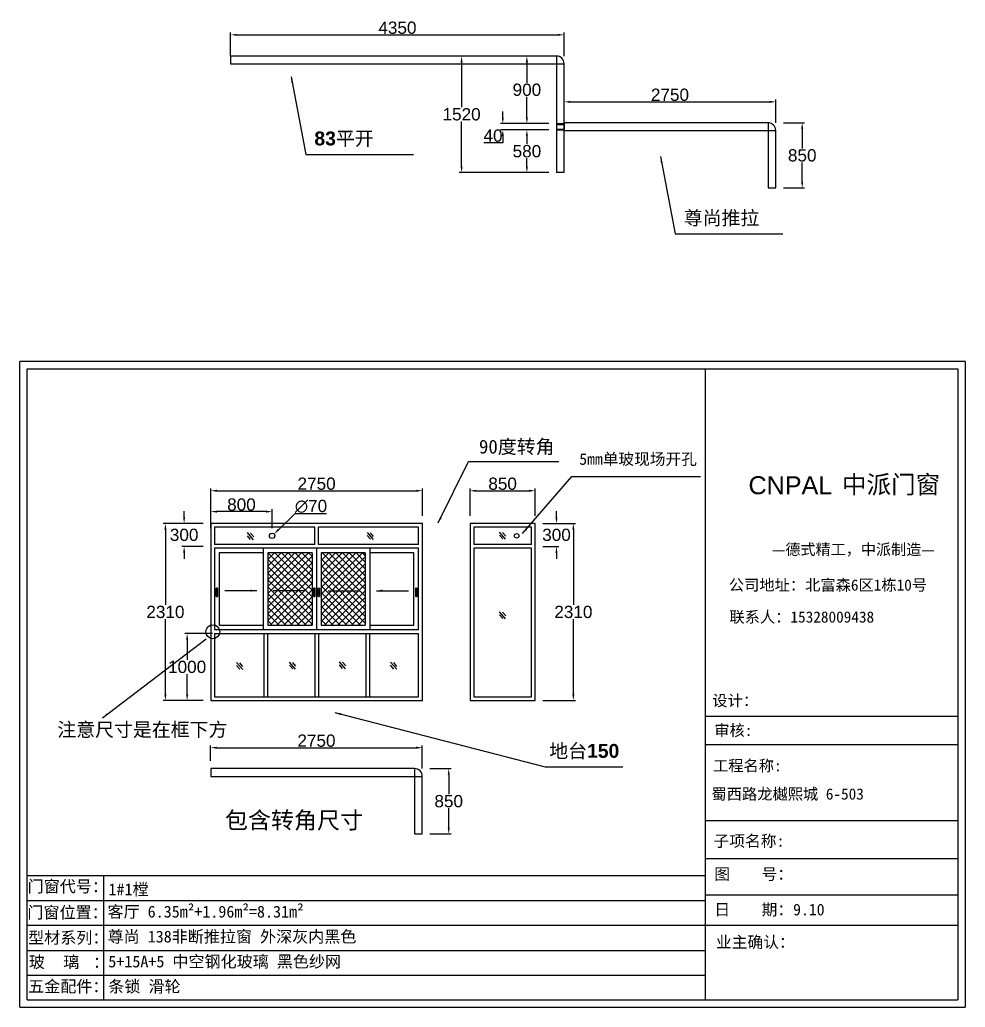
# Model space of a CAD drawing. Header units: inches. Extents: x -138455 to 599497, y -747149 to 13167.
# Drawn here: x 330702 to 343035, y -317075 to -304197 of the extents above; entities that cross this region are included whole.
import ezdxf

# ---------------------------------------------------------------- set-up
doc = ezdxf.new("R2010")
doc.units = ezdxf.units.IN
doc.header["$MEASUREMENT"] = 0
doc.header["$PDMODE"] = 35
doc.header["$PDSIZE"] = -3
doc.layers.add('0 @ 1', color=7, linetype='Continuous')
doc.styles.add('Annotative', font='arialbd.ttf')
doc.styles.add('MtXpl_', font='')
doc.styles.add('MtXpl__1', font='')
doc.styles.get("Standard").update_dxf_attribs({"font": 'arial.ttf'})
doc.styles.get('MtXpl_').set_extended_font_data('SimSun')
doc.styles.get('MtXpl__1').set_extended_font_data('SimSun', bold=True)
doc.dimstyles.get("Standard").update_dxf_attribs({"dimtxt": 80, "dimasz": 70, "dimexe": 40, "dimexo": 80, "dimgap": 0, "dimtad": 1, "dimtih": 1, "dimtoh": 1, "dimdec": 0, "dimzin": 0, "dimdsep": 46, "dimtxsty": 'Standard', "dimcen": 0.09, "dimadec": 0, "dimazin": 0, "dimtfac": 1, "dimtdec": 0, "dimtofl": 0, "dimtmove": 0, "dimatfit": 3, "dimfxl": 0, "dimtolj": 1, "dimtzin": 0, "dimarcsym": 0})

# ---------------------------------------------------------------- blocks, each defined once
blk = doc.blocks.new('*D1439')
at = {"color": 0, "lineweight": -2, "transparency": 16777216}
for p, q in [((333194, -310665), (333194, -310309)), ((333274, -310339), (335874, -310339)), ((335954, -310665), (335954, -310309))]:
    blk.add_line(p, q, dxfattribs=at)
at = {"color": 0, "transparency": 16777216}
for points in [[(333274, -310326), (333274, -310353), (333194, -310339)], [(335874, -310326), (335874, -310353), (335954, -310339)]]:
    blk.add_solid(points, dxfattribs=at)
at = {"layer": 'Defpoints', "color": 0, "transparency": 16777216}
for p in [(335954, -310339), (333194, -310765), (335954, -310765)]:
    blk.add_point(p, dxfattribs=at)
at = {"color": 0, "transparency": 16777216, "insert": (334574, -310248), "char_height": 160, "attachment_point": 5}
blk.add_mtext('\\A1;2750', dxfattribs=at)
blk = doc.blocks.new('*D1440')
at = {"color": 0, "lineweight": -2, "transparency": 16777216}
for p, q in [((333094, -310765), (332572, -310765)), ((332602, -310845), (332602, -311828)), ((332602, -312995), (332602, -312012)), ((333094, -313075), (332572, -313075))]:
    blk.add_line(p, q, dxfattribs=at)
at = {"color": 0, "transparency": 16777216}
for points in [[(332589, -310845), (332615, -310845), (332602, -310765)], [(332589, -312995), (332615, -312995), (332602, -313075)]]:
    blk.add_solid(points, dxfattribs=at)
at = {"layer": 'Defpoints', "color": 0, "transparency": 16777216}
for p in [(333194, -310765), (332602, -313075), (333194, -313075)]:
    blk.add_point(p, dxfattribs=at)
at = {"color": 0, "transparency": 16777216, "insert": (332602, -311920), "char_height": 160, "attachment_point": 5}
blk.add_mtext('\\A1;2310', dxfattribs=at)
blk = doc.blocks.new('*D1441')
at = {"color": 0, "lineweight": -2, "transparency": 16777216}
for p, q in [((333215, -312200), (332855, -312200)), ((332885, -312280), (332885, -312546)), ((332885, -312995), (332885, -312729)), ((333094, -313075), (332855, -313075))]:
    blk.add_line(p, q, dxfattribs=at)
at = {"color": 0, "transparency": 16777216}
for points in [[(332872, -312280), (332899, -312280), (332885, -312200)], [(332872, -312995), (332899, -312995), (332885, -313075)]]:
    blk.add_solid(points, dxfattribs=at)
at = {"layer": 'Defpoints', "color": 0, "transparency": 16777216}
for p in [(333315, -312200), (332885, -313075), (333194, -313075)]:
    blk.add_point(p, dxfattribs=at)
at = {"color": 0, "transparency": 16777216, "insert": (332885, -312637), "char_height": 160, "attachment_point": 5}
blk.add_mtext('\\A1;1000', dxfattribs=at)
blk = doc.blocks.new('123as')
at = {"color": 0}
for p, q in [((90189, 51387), (90252, 51462)), ((90194, 51330), (90312, 51470)), ((90251, 51335), (90314, 51410))]:
    blk.add_line(p, q, dxfattribs=at)
blk = doc.blocks.new('123z')
at = {"color": 0}
for points in [[(94078, 52755), (94078, 52755, 0.414214), (94088, 52765), (94088, 52845, 0.414214), (94078, 52855), (94078, 52855, 0.414214), (94068, 52845), (94068, 52765, 0.414214)], [(94078, 52775), (94078, 52775, 0.414214), (94083, 52780), (94083, 52830, 0.414214), (94078, 52835), (94078, 52835, 0.414214), (94073, 52830), (94073, 52780, 0.414214)]]:
    blk.add_lwpolyline(points, format="xyb", close=True, dxfattribs=at)
blk = doc.blocks.new('*D1442')
at = {"color": 0, "lineweight": -2, "transparency": 16777216}
for p, q in [((337525, -310765), (337953, -310765)), ((337923, -310845), (337923, -311828)), ((337923, -312995), (337923, -312012)), ((337525, -313075), (337953, -313075))]:
    blk.add_line(p, q, dxfattribs=at)
at = {"color": 0, "transparency": 16777216}
for points in [[(337910, -310845), (337936, -310845), (337923, -310765)], [(337910, -312995), (337936, -312995), (337923, -313075)]]:
    blk.add_solid(points, dxfattribs=at)
at = {"layer": 'Defpoints', "color": 0, "transparency": 16777216}
for p in [(337425, -310765), (337425, -313075), (337923, -313075)]:
    blk.add_point(p, dxfattribs=at)
at = {"color": 0, "transparency": 16777216, "insert": (337923, -311920), "char_height": 160, "attachment_point": 5}
blk.add_mtext('\\A1;2310', dxfattribs=at)
blk = doc.blocks.new('*D1443')
at = {"color": 0, "lineweight": -2, "transparency": 16777216}
for p, q in [((336575, -310665), (336575, -310309)), ((336655, -310339), (337345, -310339)), ((337425, -310665), (337425, -310309))]:
    blk.add_line(p, q, dxfattribs=at)
at = {"color": 0, "transparency": 16777216}
for points in [[(336655, -310326), (336655, -310353), (336575, -310339)], [(337345, -310326), (337345, -310353), (337425, -310339)]]:
    blk.add_solid(points, dxfattribs=at)
at = {"layer": 'Defpoints', "color": 0, "transparency": 16777216}
for p in [(337425, -310339), (336575, -310765), (337425, -310765)]:
    blk.add_point(p, dxfattribs=at)
at = {"color": 0, "transparency": 16777216, "insert": (337000, -310248), "char_height": 160, "attachment_point": 5}
blk.add_mtext('\\A1;850', dxfattribs=at)
blk = doc.blocks.new('*D1464')
at = {"color": 0, "lineweight": -2, "transparency": 16777216}
for p, q in [((336052, -313963), (336327, -313963)), ((336297, -314043), (336297, -314297)), ((336297, -314733), (336297, -314480)), ((336052, -314813), (336327, -314813))]:
    blk.add_line(p, q, dxfattribs=at)
at = {"color": 0, "transparency": 16777216}
for points in [[(336284, -314043), (336311, -314043), (336297, -313963)], [(336284, -314733), (336311, -314733), (336297, -314813)]]:
    blk.add_solid(points, dxfattribs=at)
at = {"layer": 'Defpoints', "color": 0, "transparency": 16777216}
for p in [(335952, -313963), (335952, -314813), (336297, -314813)]:
    blk.add_point(p, dxfattribs=at)
at = {"color": 0, "transparency": 16777216, "insert": (336297, -314388), "char_height": 160, "attachment_point": 5}
blk.add_mtext('\\A1;850', dxfattribs=at)
blk = doc.blocks.new('*D1465')
at = {"color": 0, "lineweight": -2, "transparency": 16777216}
for p, q in [((333192, -313863), (333192, -313660)), ((333272, -313690), (335872, -313690)), ((335952, -313963), (335952, -313660))]:
    blk.add_line(p, q, dxfattribs=at)
at = {"color": 0, "transparency": 16777216}
for points in [[(333272, -313677), (333272, -313704), (333192, -313690)], [(335872, -313677), (335872, -313704), (335952, -313690)]]:
    blk.add_solid(points, dxfattribs=at)
at = {"layer": 'Defpoints', "color": 0, "transparency": 16777216}
for p in [(335952, -313690), (333192, -313963), (335952, -314063)]:
    blk.add_point(p, dxfattribs=at)
at = {"color": 0, "transparency": 16777216, "insert": (334572, -313599), "char_height": 160, "attachment_point": 5}
blk.add_mtext('\\A1;2750', dxfattribs=at)
blk = doc.blocks.new('*D1473')
at = {"color": 0, "lineweight": -2, "transparency": 16777216}
for p, q in [((332846, -310685), (332846, -310605)), ((333094, -310765), (332816, -310765)), ((333094, -311065), (332816, -311065)), ((332846, -311145), (332846, -311225))]:
    blk.add_line(p, q, dxfattribs=at)
at = {"color": 0, "transparency": 16777216}
for points in [[(332833, -310685), (332859, -310685), (332846, -310765)], [(332833, -311145), (332859, -311145), (332846, -311065)]]:
    blk.add_solid(points, dxfattribs=at)
at = {"layer": 'Defpoints', "color": 0, "transparency": 16777216}
for p in [(332846, -310765), (333194, -310765), (333194, -311065)]:
    blk.add_point(p, dxfattribs=at)
at = {"color": 0, "transparency": 16777216, "insert": (332846, -310915), "char_height": 160, "attachment_point": 5}
blk.add_mtext('\\A1;300', dxfattribs=at)
blk = doc.blocks.new('*D1474')
at = {"color": 0, "lineweight": -2, "transparency": 16777216}
for p, q in [((337703, -310685), (337703, -310605)), ((337525, -310765), (337733, -310765)), ((337525, -311065), (337733, -311065)), ((337703, -311145), (337703, -311225))]:
    blk.add_line(p, q, dxfattribs=at)
at = {"color": 0, "transparency": 16777216}
for points in [[(337689, -310685), (337716, -310685), (337703, -310765)], [(337689, -311145), (337716, -311145), (337703, -311065)]]:
    blk.add_solid(points, dxfattribs=at)
at = {"layer": 'Defpoints', "color": 0, "transparency": 16777216}
for p in [(337425, -310765), (337703, -310765), (337425, -311065)]:
    blk.add_point(p, dxfattribs=at)
at = {"color": 0, "transparency": 16777216, "insert": (337703, -310915), "char_height": 160, "attachment_point": 5}
blk.add_mtext('\\A1;300', dxfattribs=at)
blk = doc.blocks.new('*D1475')
at = {"color": 0, "lineweight": -2, "transparency": 16777216}
for p, q in [((334290, -310639), (334076, -310847)), ((334702, -310639), (334290, -310639)), ((333994, -310927), (333994, -310927)), ((333994, -310927), (333994, -310927))]:
    blk.add_line(p, q, dxfattribs=at)
at = {"color": 0, "transparency": 16777216}
blk.add_solid([(334067, -310838), (334085, -310857), (334019, -310903)], dxfattribs=at)
at = {"layer": 'Defpoints', "color": 0, "transparency": 16777216}
for p in [(333969, -310952), (334019, -310903)]:
    blk.add_point(p, dxfattribs=at)
at = {"color": 0, "transparency": 16777216, "insert": (334501, -310543), "char_height": 160, "attachment_point": 5}
blk.add_mtext('\\A1;∅70', dxfattribs=at)
blk = doc.blocks.new('*D1476')
at = {"color": 0, "lineweight": -2, "transparency": 16777216}
for p, q in [((333194, -310827), (333194, -310581)), ((333994, -310827), (333994, -310581)), ((333914, -310611), (333274, -310611))]:
    blk.add_line(p, q, dxfattribs=at)
at = {"color": 0, "transparency": 16777216}
for points in [[(333274, -310598), (333274, -310625), (333194, -310611)], [(333914, -310598), (333914, -310625), (333994, -310611)]]:
    blk.add_solid(points, dxfattribs=at)
at = {"layer": 'Defpoints', "color": 0, "transparency": 16777216}
for p in [(333194, -310611), (333194, -310927), (333994, -310927)]:
    blk.add_point(p, dxfattribs=at)
at = {"color": 0, "transparency": 16777216, "insert": (333594, -310520), "char_height": 160, "attachment_point": 5}
blk.add_mtext('\\A1;800', dxfattribs=at)
blk = doc.blocks.new('*D1523')
at = {"color": 0, "lineweight": -2, "transparency": 16777216}
for p, q in [((340663, -305541), (340938, -305541)), ((340908, -305621), (340908, -305874)), ((340908, -306311), (340908, -306057)), ((340663, -306391), (340938, -306391))]:
    blk.add_line(p, q, dxfattribs=at)
at = {"color": 0, "transparency": 16777216}
for points in [[(340894, -305621), (340921, -305621), (340908, -305541)], [(340894, -306311), (340921, -306311), (340908, -306391)]]:
    blk.add_solid(points, dxfattribs=at)
at = {"layer": 'Defpoints', "color": 0, "transparency": 16777216}
for p in [(340563, -305541), (340563, -306391), (340908, -306391)]:
    blk.add_point(p, dxfattribs=at)
at = {"color": 0, "transparency": 16777216, "insert": (340908, -305966), "char_height": 160, "attachment_point": 5}
blk.add_mtext('\\A1;850', dxfattribs=at)
blk = doc.blocks.new('*D1524')
at = {"color": 0, "lineweight": -2, "transparency": 16777216}
for p, q in [((337803, -305441), (337803, -305238)), ((337883, -305268), (340483, -305268)), ((340563, -305541), (340563, -305238))]:
    blk.add_line(p, q, dxfattribs=at)
at = {"color": 0, "transparency": 16777216}
for points in [[(337883, -305254), (337883, -305281), (337803, -305268)], [(340483, -305254), (340483, -305281), (340563, -305268)]]:
    blk.add_solid(points, dxfattribs=at)
at = {"layer": 'Defpoints', "color": 0, "transparency": 16777216}
for p in [(340563, -305268), (337803, -305541), (340563, -305641)]:
    blk.add_point(p, dxfattribs=at)
at = {"color": 0, "transparency": 16777216, "insert": (339183, -305176), "char_height": 160, "attachment_point": 5}
blk.add_mtext('\\A1;2750', dxfattribs=at)
blk = doc.blocks.new('*D1525')
at = {"color": 0, "lineweight": -2, "transparency": 16777216}
for p, q in [((337603, -304671), (336435, -304671)), ((336465, -304751), (336465, -305339)), ((336465, -306111), (336465, -305522)), ((337603, -306191), (336435, -306191))]:
    blk.add_line(p, q, dxfattribs=at)
at = {"color": 0, "transparency": 16777216}
for points in [[(336452, -304751), (336478, -304751), (336465, -304671)], [(336452, -306111), (336478, -306111), (336465, -306191)]]:
    blk.add_solid(points, dxfattribs=at)
at = {"layer": 'Defpoints', "color": 0, "transparency": 16777216}
for p in [(337703, -304671), (336465, -306191), (337703, -306191)]:
    blk.add_point(p, dxfattribs=at)
at = {"color": 0, "transparency": 16777216, "insert": (336465, -305431), "char_height": 160, "attachment_point": 5}
blk.add_mtext('\\A1;1520', dxfattribs=at)
blk = doc.blocks.new('*D1526')
at = {"color": 0, "lineweight": -2, "transparency": 16777216}
for p, q in [((337603, -304671), (337287, -304671)), ((337317, -304751), (337317, -305019)), ((337317, -305472), (337317, -305203)), ((337603, -305552), (337287, -305552))]:
    blk.add_line(p, q, dxfattribs=at)
at = {"color": 0, "transparency": 16777216}
for points in [[(337303, -304751), (337330, -304751), (337317, -304671)], [(337303, -305472), (337330, -305472), (337317, -305552)]]:
    blk.add_solid(points, dxfattribs=at)
at = {"layer": 'Defpoints', "color": 0, "transparency": 16777216}
for p in [(337703, -304671), (337317, -305552), (337703, -305552)]:
    blk.add_point(p, dxfattribs=at)
at = {"color": 0, "transparency": 16777216, "insert": (337317, -305111), "char_height": 160, "attachment_point": 5}
blk.add_mtext('\\A1;900', dxfattribs=at)
blk = doc.blocks.new('*D1527')
at = {"color": 0, "lineweight": -2, "transparency": 16777216}
for p, q in [((337603, -305633), (337287, -305633)), ((337317, -305713), (337317, -305820)), ((337317, -306111), (337317, -306003)), ((337603, -306191), (337287, -306191))]:
    blk.add_line(p, q, dxfattribs=at)
at = {"color": 0, "transparency": 16777216}
for points in [[(337303, -305713), (337330, -305713), (337317, -305633)], [(337303, -306111), (337330, -306111), (337317, -306191)]]:
    blk.add_solid(points, dxfattribs=at)
at = {"layer": 'Defpoints', "color": 0, "transparency": 16777216}
for p in [(337703, -305633), (337317, -306191), (337703, -306191)]:
    blk.add_point(p, dxfattribs=at)
at = {"color": 0, "transparency": 16777216, "insert": (337317, -305912), "char_height": 160, "attachment_point": 5}
blk.add_mtext('\\A1;580', dxfattribs=at)
blk = doc.blocks.new('*D1528')
at = {"color": 0, "lineweight": -2, "transparency": 16777216}
for p, q in [((337003, -305472), (337003, -305392)), ((337603, -305552), (336973, -305552)), ((337603, -305633), (336973, -305633)), ((337003, -305801), (336757, -305801)), ((337003, -305713), (337003, -305801))]:
    blk.add_line(p, q, dxfattribs=at)
at = {"color": 0, "transparency": 16777216}
for points in [[(336989, -305472), (337016, -305472), (337003, -305552)], [(336989, -305713), (337016, -305713), (337003, -305633)]]:
    blk.add_solid(points, dxfattribs=at)
at = {"layer": 'Defpoints', "color": 0, "transparency": 16777216}
for p in [(337703, -305552), (337003, -305633), (337703, -305633)]:
    blk.add_point(p, dxfattribs=at)
at = {"color": 0, "transparency": 16777216, "insert": (336875, -305709), "char_height": 160, "attachment_point": 5}
blk.add_mtext('\\A1;40', dxfattribs=at)
blk = doc.blocks.new('*D1529')
at = {"color": 0, "lineweight": -2, "transparency": 16777216}
for p, q in [((333453, -304671), (333453, -304364)), ((333533, -304394), (337723, -304394)), ((337803, -304671), (337803, -304364))]:
    blk.add_line(p, q, dxfattribs=at)
at = {"color": 0, "transparency": 16777216}
for points in [[(333533, -304381), (333533, -304407), (333453, -304394)], [(337723, -304381), (337723, -304407), (337803, -304394)]]:
    blk.add_solid(points, dxfattribs=at)
at = {"layer": 'Defpoints', "color": 0, "transparency": 16777216}
for p in [(337803, -304394), (333453, -304771), (337803, -304771)]:
    blk.add_point(p, dxfattribs=at)
at = {"color": 0, "transparency": 16777216, "insert": (335628, -304302), "char_height": 160, "attachment_point": 5}
blk.add_mtext('\\A1;4350', dxfattribs=at)

msp = doc.modelspace()

# ---------------------------------------------------------------- hatches: boundary and pattern name
h = msp.add_hatch()
h.set_pattern_fill('ANSI37', color=256, scale=500)
h.set_pattern_definition([(45, (19054.506, 2409.65), (-44.194174, 44.194174), []), (135, (19054.506, 2409.65), (-44.194174, -44.194174), [])])
h.paths.add_polyline_path([(334513.9, -311149.9), (333938.9, -311149.9), (333938.9, -312089.9), (334513.9, -312089.9)])
h.paths.add_polyline_path([(334633.9, -311149.9), (334633.9, -312089.9), (335208.9, -312089.9), (335208.9, -311149.9)])

# ---------------------------------------------------------------- linework, layer by layer
for p, q in [((337702.7, -304670.7), (337702.7, -306190.7)), ((337702.7, -305551.7), (337802.7, -305551.7)), ((337702.7, -305561.7), (337802.7, -305561.7)), ((337802.7, -305570.7), (337802.7, -305610.7)), ((337702.7, -305622.7), (337802.7, -305622.7)), ((337702.7, -305632.7), (337802.7, -305632.7)), ((337802.7, -306190.7), (337702.7, -306190.7)), ((330701.9, -317074.5), (330701.9, -308653)), ((343034.6, -308653), (330701.9, -308653)), ((343034.6, -308653), (343034.6, -317074.5)), ((330799.2, -308750.3), (342937.2, -308750.3)), ((330799.2, -316977.2), (330799.2, -308750.3)), ((339643.8, -308750.3), (339643.8, -316977.2)), ((342937.2, -308750.3), (342937.2, -316977.2)), ((335953.9, -310764.9), (333193.9, -310764.9)), ((333193.9, -310764.9), (333193.9, -313074.9)), ((333243.9, -310814.9), (333243.9, -311039.9)), ((334548.9, -310814.9), (333243.9, -310814.9)), ((334548.9, -311039.9), (334548.9, -310814.9)), ((335903.9, -310814.9), (334598.9, -310814.9)), ((334598.9, -311039.9), (334598.9, -310814.9)), ((335903.9, -311039.9), (335903.9, -310814.9)), ((335953.9, -313074.9), (335953.9, -310764.9)), ((337424.9, -310764.9), (336574.9, -310764.9)), ((336574.9, -310764.9), (336574.9, -313074.9)), ((337424.9, -313074.9), (337424.9, -310764.9)), ((334548.9, -311039.9), (333243.9, -311039.9)), ((333243.9, -311089.9), (333243.9, -312149.9)), ((335903.9, -311089.9), (333243.9, -311089.9)), ((333878.9, -311089.9), (333878.9, -312149.9)), ((334573.9, -311089.9), (334573.9, -312149.9)), ((335903.9, -311039.9), (334598.9, -311039.9)), ((335268.9, -311089.9), (335268.9, -312149.9)), ((335903.9, -312149.9), (335903.9, -311089.9)), ((337374.9, -311039.9), (336624.9, -311039.9)), ((337374.9, -311089.9), (336624.9, -311089.9)), ((333303.9, -311149.9), (333303.9, -312089.9)), ((333878.9, -311149.9), (333303.9, -311149.9)), ((333938.9, -311149.9), (333938.9, -312089.9)), ((334513.9, -311149.9), (333938.9, -311149.9)), ((334513.9, -311149.9), (334513.9, -312089.9)), ((334633.9, -311149.9), (334633.9, -312089.9)), ((335208.9, -311149.9), (334633.9, -311149.9)), ((335208.9, -311149.9), (335208.9, -312089.9)), ((335843.9, -311149.9), (335268.9, -311149.9)), ((335843.9, -312089.9), (335843.9, -311149.9)), ((333303.9, -312089.9), (333878.9, -312089.9)), ((333938.9, -312089.9), (334513.9, -312089.9)), ((334633.9, -312089.9), (335208.9, -312089.9)), ((335268.9, -312089.9), (335843.9, -312089.9)), ((333243.9, -312149.9), (335903.9, -312149.9)), ((333243.9, -312199.9), (335903.9, -312199.9)), ((333883.9, -312199.9), (333883.9, -313024.9)), ((333933.9, -312199.9), (333933.9, -313024.9)), ((334548.9, -312199.9), (334548.9, -313024.9)), ((334598.9, -312199.9), (334598.9, -313024.9)), ((335213.9, -312199.9), (335213.9, -313024.9)), ((335263.9, -312199.9), (335263.9, -313024.9)), ((333193.9, -313074.9), (335953.9, -313074.9)), ((336574.9, -313074.9), (337424.9, -313074.9)), ((339643.8, -313279.7), (342937.2, -313279.7)), ((339643.8, -313649.9), (342937.2, -313649.9)), ((339643.8, -314639.4), (342937.2, -314639.4)), ((339643.8, -315135.8), (342937.2, -315135.8)), ((330798.9, -315356.1), (339643.8, -315356.1)), ((331794.6, -315356.1), (331794.6, -316980.9)), ((339643.8, -315610.1), (342937.2, -315610.1)), ((330798.9, -315681.1), (339643.8, -315681.1)), ((330798.9, -316006), (339643.8, -316006)), ((339643.8, -316006), (342937.2, -316006)), ((330799.2, -316335.6), (339643.8, -316335.6)), ((330798.9, -316655.9), (339643.8, -316655.9)), ((330799.2, -316977.2), (342937.2, -316977.2)), ((330701.9, -317074.5), (343034.6, -317074.5))]:
    msp.add_line(p, q)
msp.add_lwpolyline([(337802.7, -306190.7), (337802.7, -304770.7, 0.4142136), (337702.7, -304670.7), (333452.7, -304670.7), (333452.7, -304770.7), (337802.7, -304770.7)], format="xyb")
for points in [[(340462.7, -305540.7), (337802.7, -305540.7), (337802.7, -305640.7), (340562.7, -305640.7)], [(337374.9, -311039.9), (337374.9, -310814.9), (336624.9, -310814.9), (336624.9, -311039.9)], [(336624.9, -311089.9), (336624.9, -313024.9), (337374.9, -313024.9), (337374.9, -311089.9)], [(333243.9, -312199.9), (333243.9, -313024.9), (335903.9, -313024.9), (335903.9, -312199.9)], [(335852.5, -313963.3), (333192.5, -313963.3), (333192.5, -314063.3), (335952.5, -314063.3)]]:
    msp.add_lwpolyline(points)
for points in [[(340462.7, -306390.7), (340562.7, -306390.7), (340562.7, -305640.7, 0.4142136), (340462.7, -305540.7), (340462.7, -305540.7)], [(335852.5, -314813.3), (335952.5, -314813.3), (335952.5, -314063.3, 0.4142136), (335852.5, -313963.3), (335852.5, -313963.3)]]:
    msp.add_lwpolyline(points, format="xyb", close=True)
for centre, radius in [((333993.9, -310927.4), 35), ((337183.4, -310926.6), 30), ((333221, -312177.5), 90.9)]:
    msp.add_circle(centre, radius)

# ---------------------------------------------------------------- block references
for name, p, xscale, yscale, zscale in [('123as', (394041.6, -345291), -0.6684526412304121, 0.6684526412304121, 0.6684526412304121), ('123as', (395605, -345287.6), -0.6684526412304121, 0.6684526412304121, 0.6684526412304121), ('123as', (397329.7, -345282.6), -0.6684526412304121, 0.6684526412304121, 0.6684526412304121), ('123z', (226168.9, -371780.3), 1.138461538461531, 1.138461538461531, 1.138461538461531), ('123z', (227441.3, -371780.3), 1.138461538461531, 1.138461538461531, 1.138461538461531), ('123z', (441706.5, -371780.3), -1.138461538461531, 1.138461538461531, 1.138461538461531), ('123z', (228770.8, -371780.3), 1.138461538461531, 1.138461538461531, 1.138461538461531), ('123as', (397329.7, -346322.2), -0.6684526412304121, 0.6684526412304121, 0.6684526412304121), ('123as', (393900.1, -346982.5), -0.6684526412304121, 0.6684526412304121, 0.6684526412304121), ('123as', (394591.2, -346978.4), -0.6684526412304121, 0.6684526412304121, 0.6684526412304121), ('123as', (395242.1, -346974.2), -0.6684526412304121, 0.6684526412304121, 0.6684526412304121), ('123as', (395909.1, -346979.6), -0.6684526412304121, 0.6684526412304121, 0.6684526412304121)]:
    msp.add_blockref(name, p, dxfattribs=dict(xscale=xscale, yscale=yscale, zscale=zscale))

# ---------------------------------------------------------------- texts
msp.add_text('CNPAL', height=234.84).set_placement((340207, -310384.8))
for s, height, style, p in [('中派门窗', 234.84, 'MtXpl_', (341426.3, -310375.1)), ('—德式精工，中派制造—', 144.516, 'MtXpl_', (340511.8, -311176.4)), ('公司地址：北富森6区1栋10号', 145.906, 'MtXpl_', (339950.7, -311641.3)), ('联系人：15328009438', 145.906, 'MtXpl_', (339958.6, -312058.4)), ('设计：', 145.91, 'MtXpl_', (339735.7, -313148.2)), ('审核:', 145.91, 'MtXpl_', (339760.8, -313536.7)), ('工程名称:', 145.91, 'MtXpl_', (339744.4, -313997.5)), ('蜀西路龙樾熙城 6-503', 145.906, 'MtXpl_', (339723.5, -314366.6)), ('子项名称:', 150.77, 'MtXpl_', (339750.3, -314981.4)), ('图    号：', 150.77, 'MtXpl_', (339761.6, -315412.7)), ('1#1樘', 153.62, 'MtXpl__1', (331859.6, -315614.1)), ('客厅 6.35m²+1.96m²=8.31m²', 153.617, 'MtXpl__1', (331847, -315904.7)), ('日    期：9.10', 150.772, 'MtXpl_', (339762.2, -315876)), ('尊尚 138非断推拉窗 外深灰内黑色', 153.617, 'MtXpl__1', (331847, -316229.7)), ('业主确认：', 150.77, 'MtXpl_', (339782.4, -316299.8)), ('5+15A+5 中空钢化玻璃 黑色纱网 ', 153.617, 'MtXpl__1', (331857.2, -316554.6)), ('条锁 滑轮   ', 153.62, 'MtXpl__1', (331857.2, -316879.6))]:
    msp.add_text(s, height=height, dxfattribs=dict(style=style)).set_placement(p)
at = {"layer": '0 @ 1', "style": 'Annotative'}
for s, p in [('门窗代号：', (330804.9, -315575.1)), ('门窗位置：', (330801.5, -315915)), ('型材系列：', (330811.2, -316243.8)), ('玻    璃   ：', (330821.2, -316561.2)), ('五金配件：', (330811.5, -316878.9))]:
    msp.add_text(s, height=153.62, dxfattribs=at).set_placement(p)
at = {"layer": '0 @ 1', "attachment_point": 1, "style": 'Annotative'}
for s, width, insert, char_height in [('83{\\fSimSun|b1|i0|c134|p2;平开}', 1306.5, (334545, -305654.5), 180.693), ('{\\fSimSun|b1|i0|c134|p2;尊尚推拉}', 1306.5, (339363, -306690.9), 180.693), ('{\\fSimSun|b1|i0|c134|p2;90度转角}', 1585.133, (336691.6, -309673.6), 180.693), ('{\\fSimSun|b1|i0|c134|p2;5mm单玻现场开孔}', 1585.133, (338000, -309850.5), 150), ('{\\fSimSun|b1|i0|c134|p2;注意尺寸是在框下方}', 2383.5, (331192.1, -313363.5), 180.693), ('{\\fSimSun|b1|i0|c134|p2;地台}150', 959.306, (337608.2, -313641.3), 180.693), ('{\\fSimSun|b1|i0|c134|p2;包含转角尺寸}', 2496, (333378.8, -314525.5), 220)]:
    msp.add_mtext_dynamic_manual_height_columns(s, width=width, gutter_width=903.5, heights=[0], dxfattribs=dict(at, insert=insert, char_height=char_height))

# ---------------------------------------------------------------- dimensions: what is measured, and where the dimension line sits
for base, p1, p2, picture, middle in [((337802.7, -304393.8), (333452.7, -304770.7), (337802.7, -304770.7), '*D1529', (335627.7, -304302.1)), ((337424.9, -310339.3), (336574.9, -310764.9), (337424.9, -310764.9), '*D1443', (336999.9, -310247.6)), ((333193.9, -310611.4), (333993.9, -310927.3), (333193.9, -310927.3), '*D1476', (333593.9, -310519.7))]:
    dim = msp.add_linear_dim(base=base, p1=p1, p2=p2, dimstyle='Standard', override={"dimtxt": 160, "dimasz": 80, "dimexe": 30, "dimexo": 100, "dimgap": 10})
    dim.commit()
    dim.dimension.update_dxf_attribs({"geometry": picture, "text_midpoint": middle})
for base, p1, p2, picture, middle in [((336465, -306190.7), (337702.7, -304670.7), (337702.7, -306190.7), '*D1525', (336465, -305430.7)), ((332602, -313074.9), (333193.9, -310764.9), (333193.9, -313074.9), '*D1440', (332602, -311919.9)), ((337923, -313074.9), (337424.9, -310764.9), (337424.9, -313074.9), '*D1442', (337923, -311919.9))]:
    dim = msp.add_linear_dim(base=base, p1=p1, p2=p2, angle=90, dimstyle='Standard', override={"dimtxt": 160, "dimasz": 80, "dimexe": 30, "dimexo": 100, "dimgap": 10})
    dim.commit()
    dim.dimension.update_dxf_attribs({"geometry": picture, "text_midpoint": middle, "dimtype": 160})
for base, p1, p2, text, picture, middle in [((337316.5, -305551.7), (337702.7, -304670.7), (337702.7, -305551.7), '900', '*D1526', (337316.5, -305111.2)), ((337316.5, -306190.7), (337702.7, -305632.7), (337702.7, -306190.7), '580', '*D1527', (337316.5, -305911.7)), ((332885.2, -313074.9), (333314.5, -312199.9), (333193.9, -313074.9), '1000', '*D1441', (332885.2, -312637.4))]:
    dim = msp.add_linear_dim(base=base, p1=p1, p2=p2, angle=90, text=text, dimstyle='Standard', override={"dimtxt": 160, "dimasz": 80, "dimexe": 30, "dimexo": 100, "dimgap": 10})
    dim.commit()
    dim.dimension.update_dxf_attribs({"geometry": picture, "text_midpoint": middle})
for base, p1, p2, picture, middle in [((340562.7, -305267.7), (337802.7, -305540.7), (340562.7, -305640.7), '*D1524', (339182.7, -305176)), ((335952.5, -313690.3), (333192.5, -313963.3), (335952.5, -314063.3), '*D1465', (334572.5, -313598.6))]:
    dim = msp.add_linear_dim(base=base, p1=p1, p2=p2, text='2750', dimstyle='Standard', override={"dimtxt": 160, "dimasz": 80, "dimexe": 30, "dimexo": 100, "dimgap": 10})
    dim.commit()
    dim.dimension.update_dxf_attribs({"geometry": picture, "text_midpoint": middle})
dim = msp.add_linear_dim(base=(337002.5, -305632.7), p1=(337702.7, -305551.7), p2=(337702.7, -305632.7), angle=90, text='40', dimstyle='Standard', override={"dimtxt": 160, "dimasz": 80, "dimexe": 30, "dimexo": 100, "dimgap": 10})
dim.commit()
dim.dimension.update_dxf_attribs({"geometry": '*D1528', "text_midpoint": (336875, -305800.7), "dimtype": 160})
for base, p1, p2, picture, middle in [((340907.5, -306390.7), (340562.7, -305540.7), (340562.7, -306390.7), '*D1523', (340907.5, -305965.7)), ((332845.9, -310764.9), (333193.9, -311064.9), (333193.9, -310764.9), '*D1473', (332845.9, -310914.9)), ((337702.8, -310764.9), (337424.9, -311064.9), (337424.9, -310764.9), '*D1474', (337702.8, -310914.9)), ((336297.3, -314813.3), (335952.5, -313963.3), (335952.5, -314813.3), '*D1464', (336297.3, -314388.3))]:
    dim = msp.add_linear_dim(base=base, p1=p1, p2=p2, angle=90, dimstyle='Standard', override={"dimtxt": 160, "dimasz": 80, "dimexe": 30, "dimexo": 100, "dimgap": 10})
    dim.commit()
    dim.dimension.update_dxf_attribs({"geometry": picture, "text_midpoint": middle})
dim = msp.add_linear_dim(base=(335953.9, -310339.3), p1=(333193.9, -310764.9), p2=(335953.9, -310764.9), text='2750', dimstyle='Standard', override={"dimtxt": 160, "dimasz": 80, "dimexe": 30, "dimexo": 100, "dimgap": 10})
dim.commit()
dim.dimension.update_dxf_attribs({"geometry": '*D1439', "text_midpoint": (334573.9, -310339.3), "dimtype": 160})
dim = msp.add_diameter_dim_2p(p1=(333968.8, -310951.8), p2=(334018.9, -310902.9), dimstyle='Standard', override={"dimtxt": 160, "dimasz": 80, "dimexe": 30, "dimexo": 100, "dimgap": 10})
dim.commit()
dim.dimension.update_dxf_attribs({"geometry": '*D1475', "text_midpoint": (334501, -310638.7), "dimtype": 163})

# ---------------------------------------------------------------- leaders
for points in [[(334241, -304943), (334435, -305952.5), (335836, -305952.5)], [(339059, -305979.4), (339253, -306988.9), (340654, -306988.9)], [(336159.7, -310759), (336553.4, -309956.8), (337734.5, -309956.8)], [(337259.5, -310898.2), (337903.2, -310151.2), (339581, -310151.2)], [(333794.3, -311642.5), (333376.8, -311642.5)], [(334422.7, -311642.5), (334005.3, -311642.5)], [(334725.1, -311642.5), (335142.5, -311642.5)], [(335353.5, -311642.5), (335770.9, -311642.5)], [(331781.1, -313300), (333133.3, -312271.7)], [(334813.2, -313232.4), (337555.6, -313940.3), (338569.2, -313940.3)]]:
    msp.add_leader(points, dimstyle='Standard', override={"dimtxt": 160, "dimasz": 80, "dimexe": 30, "dimexo": 100, "dimgap": 10, "dimtad": 0})

doc.saveas('drawing.dxf')
